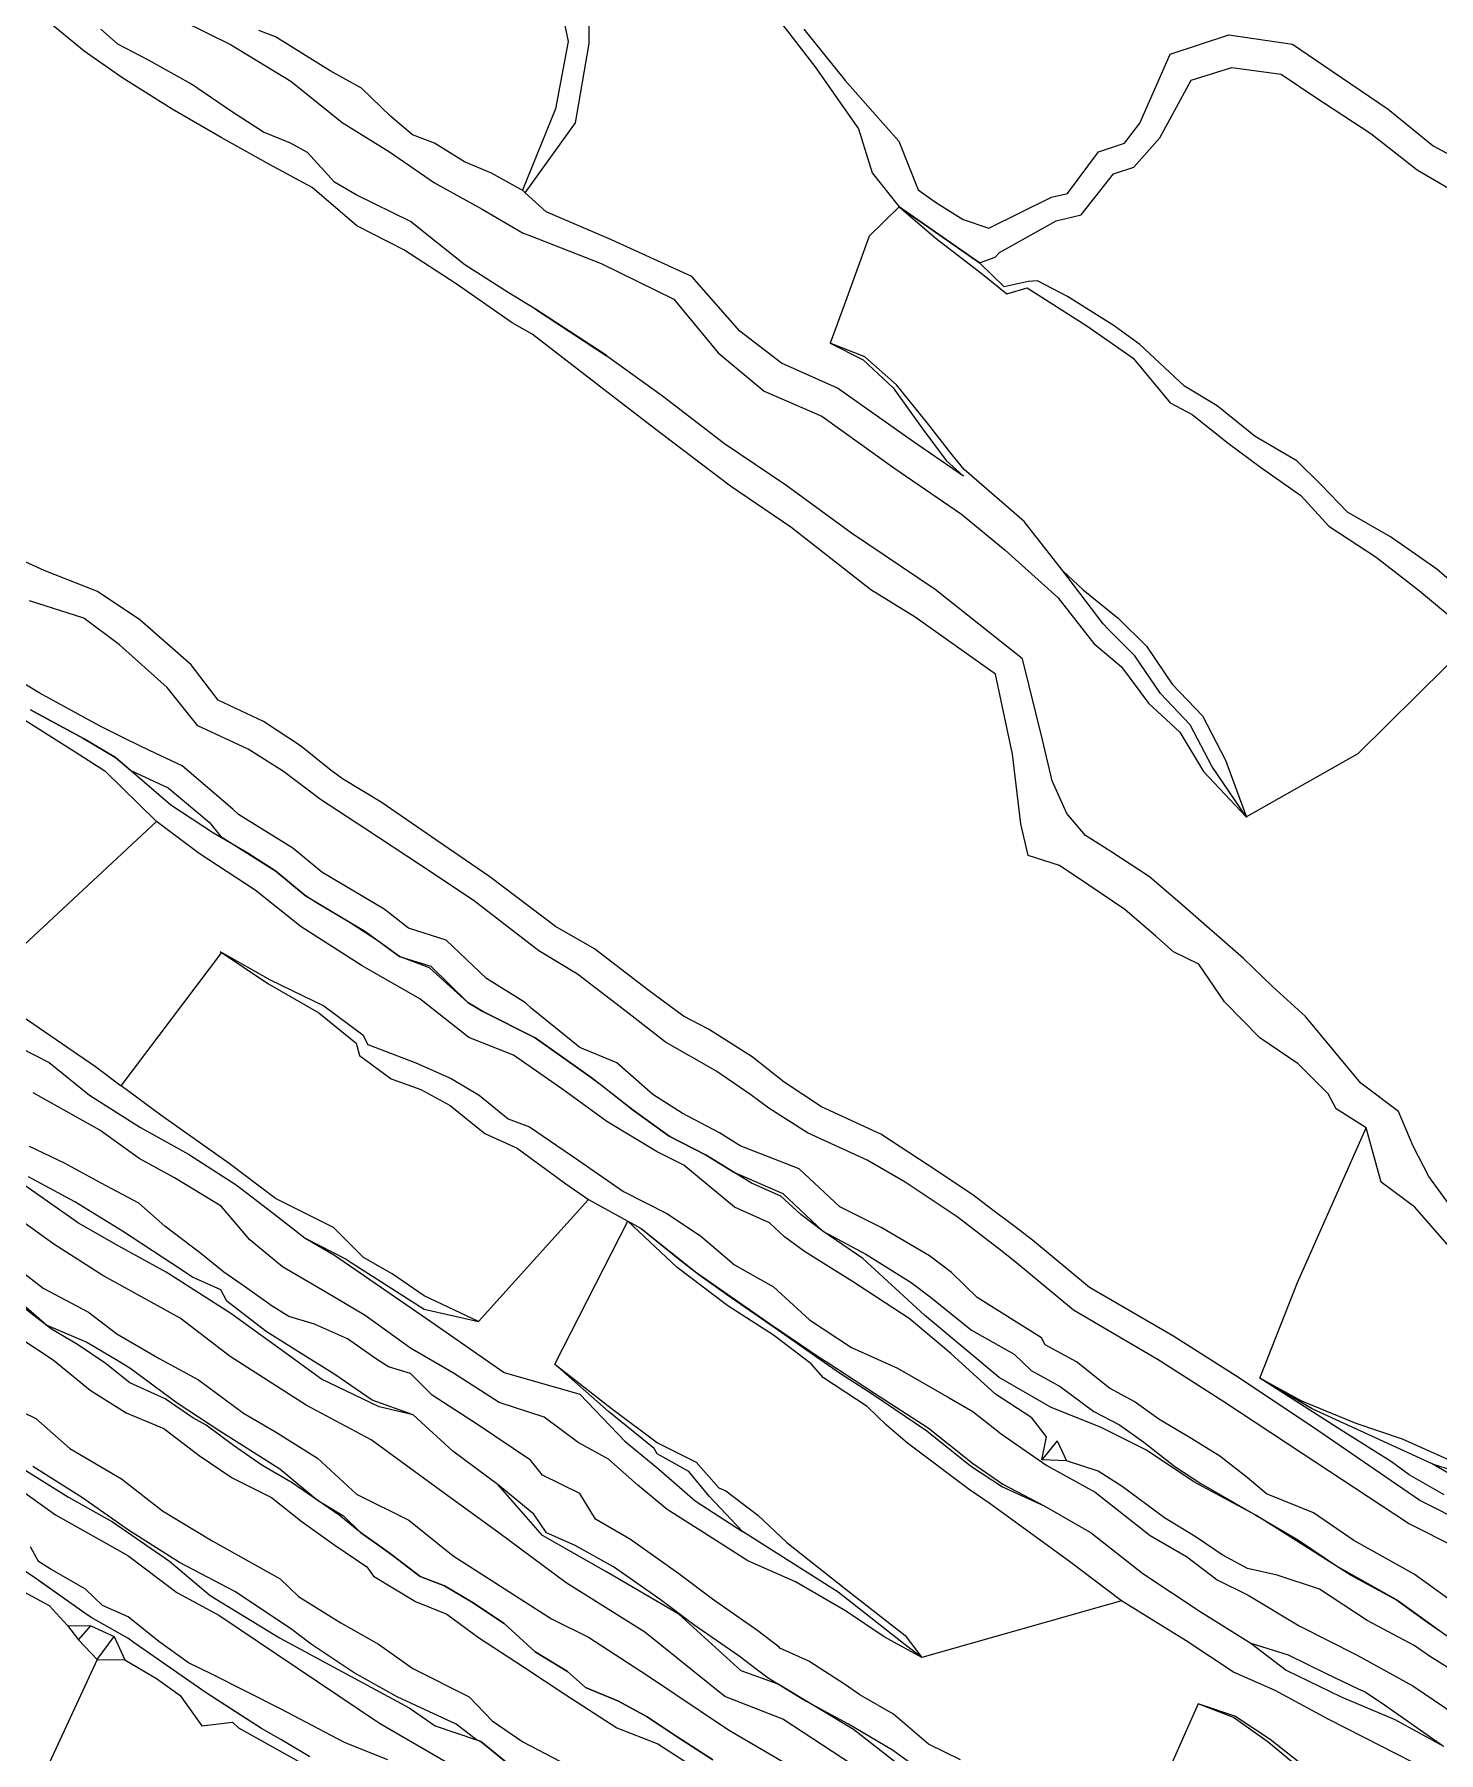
# Model space of a CAD drawing. Extents: x 102606 to 105048, y 81391 to 83586.
# Drawn here: x 104282.7 to 104564.9, y 82025.3 to 82370.6 of the extents above; entities that cross this region are included whole.
import ezdxf

# ---------------------------------------------------------------- set-up
doc = ezdxf.new("R2010")
doc.units = 0

msp = doc.modelspace()

# ---------------------------------------------------------------- linework, layer by layer
at = {"layer": 'BLG$310$FAKT', "color": 3}
for points in [[(104338.101822, 82024.410706, 0), (104332.221, 82027.901, 0), (104328.35858, 82030.15603, 0), (104323.170944, 82033.505394, 0), (104317.245849, 82037.330894, 0), (104311.343492, 82041.409371, 0), (104302.752976, 82047.345343, 0), (104301.504601, 82048.308768, 0), (104294.162021, 82052.443466, 0), (104292.887664, 82053.33705, 0), (104282.736285, 82060.446752, 0), (104281.006349, 82061.649892, 0)], [(104274.602005, 82060.819522, 0), (104285.732885, 82054.869185, 0), (104289.414127, 82050.844318, 0), (104291.62029, 82047.959911, 0), (104295.313215, 82044.017888, 0), (104285.363274, 82022.399836, 0)], [(104289.414127, 82050.844318, 0), (104294.079, 82050.748, 0), (104298.785, 82048.648, 0), (104300.876582, 82043.921742, 0)], [(104291.62029, 82047.959911, 0), (104294.079, 82050.748, 0)], [(104295.313215, 82044.017888, 0), (104298.785, 82048.648, 0)], [(104295.313215, 82044.017888, 0), (104300.876582, 82043.921742, 0), (104307.247965, 82040.206682, 0), (104312.047844, 82036.743133, 0), (104316.351121, 82030.698672, 0), (104322.520891, 82031.415542, 0), (104323.769687, 82030.273458, 0), (104337.040923, 82022.820559, 0), (104342.836148, 82018.958386, 0), (104353.918851, 82014.37102, 0), (104364.277279, 82004.581966, 0), (104372.9622, 81999.615729, 0), (104381.858961, 81994.528357, 0), (104396.947555, 81983.965771, 0), (104407.648, 81975.843, 0)]]:
    msp.add_polyline3d(points, dxfattribs=at)
at = {"layer": 'BLG$320$FAKT', "color": 5}
for points in [[(104353.733885, 82023.829951, 0), (104346.496777, 82026.740427, 0), (104344.922929, 82027.373367, 0), (104332.333899, 82034.010608, 0), (104318.402948, 82041.018816, 0), (104313.667, 82043.327, 0), (104307.707, 82047.61, 0), (104301.56, 82052.588, 0), (104296.43, 82054.861, 0), (104293.009, 82058.106, 0), (104285.921, 82062.223, 0), (104283.554, 82063.676, 0), (104281.937, 82066.611, 0)], [(104338.101822, 82024.410706, 0), (104332.221, 82027.901, 0), (104328.35858, 82030.15603, 0), (104317.245849, 82037.330894, 0), (104302.752976, 82047.345343, 0), (104301.504601, 82048.308768, 0), (104294.162021, 82052.443466, 0), (104292.887664, 82053.33705, 0), (104284.219542, 82059.415173, 0), (104282.736285, 82060.446752, 0), (104281.006349, 82061.649892, 0)]]:
    msp.add_polyline3d(points, dxfattribs=at)
at = {"layer": 'BLG$330$FAKT', "color": 6}
for points in [[(104278.636512, 82079.052223, 0), (104286.971984, 82073.096325, 0), (104301.53987, 82064.904334, 0), (104311.323346, 82057.4428, 0), (104319.803946, 82052.908647, 0), (104331.431765, 82045.054656, 0), (104352.071854, 82031.183506, 0), (104368.368154, 82021.767557, 0)], [(104281.002, 82081.976, 0), (104289.592, 82076.6, 0), (104298.426, 82071.674, 0), (104309.857, 82063.747, 0), (104318.042, 82056.835, 0), (104331.992, 82048.369, 0), (104358.042415, 82034.29968, 0), (104363.237178, 82030.655362, 0), (104371.576129, 82027.824675, 0), (104372.456, 82027.526, 0), (104378.247861, 82022.748616, 0)]]:
    msp.add_polyline3d(points, dxfattribs=at)
at = {"layer": 'BLG$340$FAKT', "color": 32}
for points in [[(104272.394, 82097.571, 0), (104283.042, 82092.45, 0), (104289.821, 82086.389, 0), (104300.207, 82080.292, 0), (104308.451, 82073.899, 0), (104318.465, 82067.831, 0), (104332.124885, 82060.19016, 0), (104335.781966, 82056.680287, 0), (104344.276388, 82051.390796, 0), (104351.879607, 82047.090476, 0), (104358.80307, 82042.218313, 0), (104370.11761, 82036.52452, 0), (104374.718588, 82031.6566, 0), (104380.843916, 82027.47808, 0), (104388.296122, 82023.578377, 0)], [(104378.247861, 82022.748616, 0), (104372.456, 82027.526, 0), (104371.576129, 82027.824675, 0), (104367.45046, 82030.999831, 0), (104355.595344, 82036.499774, 0), (104346.995734, 82041.325447, 0), (104338.319191, 82047.084314, 0), (104334.193587, 82050.258369, 0), (104322.987757, 82057.698022, 0), (104311.922584, 82063.516413, 0), (104301.65952, 82069.988917, 0), (104292.380057, 82076.486841, 0), (104282.392272, 82082.803211, 0)]]:
    msp.add_polyline3d(points, dxfattribs=at)
at = {"layer": 'BLG$350$FAKT', "color": 40}
for points in [[(104419.05, 82023.813, 0), (104411.691, 82028.569, 0), (104405.873, 82032.443, 0), (104400.092, 82035.607, 0), (104393.468, 82038.353, 0), (104389.851, 82041.576, 0), (104383.359, 82045.528, 0), (104377.131, 82051.261, 0), (104370.559, 82055.573, 0), (104365.114, 82058.801, 0), (104360.221, 82060.674, 0), (104354.53, 82065.044, 0), (104352.142, 82066.807, 0), (104348.248, 82069.507, 0), (104343.973, 82073.014, 0), (104339.654, 82075.946, 0), (104334.511, 82079.482, 0), (104328.406, 82083.067, 0), (104322.721, 82086.987, 0), (104317.272, 82091.117, 0), (104314.571, 82092.583, 0), (104309.013, 82096.411, 0), (104301.924, 82099.604, 0), (104296.98, 82103.534, 0), (104291.419, 82107.293, 0), (104286.153, 82110.421, 0), (104280.544, 82114.723, 0)], [(104280.033884, 82108.492988, 0), (104286.523247, 82104.196266, 0), (104293.948555, 82098.14321, 0), (104301.170715, 82093.586903, 0), (104308.747171, 82090.439291, 0), (104315.808909, 82084.997075, 0), (104322.458199, 82080.522371, 0), (104330.353254, 82076.545963, 0), (104336.544402, 82071.646182, 0), (104343.077281, 82067.000119, 0), (104349.548666, 82062.643687, 0), (104350.895746, 82060.741713, 0), (104359.31665, 82055.661244, 0), (104365.581469, 82053.122226, 0), (104371.980241, 82048.398112, 0), (104381.033863, 82042.520555, 0), (104389.505821, 82036.921261, 0), (104399.735422, 82030.257495, 0), (104407.973649, 82027.020907, 0), (104416.534526, 82021.562552, 0)]]:
    msp.add_polyline3d(points, dxfattribs=at)
at = {"layer": 'BLG$360$FAKT', "color": 3}
for points in [[(104275.688, 82125.474, 0), (104284.512653, 82118.607444, 0), (104293.634, 82113.79, 0), (104299.306, 82109.465, 0), (104307.792, 82104.468, 0), (104315.702, 82100.211, 0), (104324.723, 82093.536, 0), (104331.156, 82089.775, 0), (104339.601, 82084.451, 0), (104347.451, 82077.201, 0), (104357.973, 82072.03, 0), (104366.897, 82064.83, 0), (104386.65, 82052.186, 0), (104394.095, 82048.477, 0), (104405.956, 82040.751, 0), (104422.223, 82029.874, 0), (104439.471, 82019.725, 0)], [(104280.520544, 82115.298557, 0), (104285.217305, 82111.226099, 0), (104293.277579, 82107.790298, 0), (104299.503685, 82104.089229, 0), (104301.89458, 82102.587719, 0), (104311.401329, 82095.56602, 0), (104320.006804, 82089.93376, 0), (104332.081519, 82082.328841, 0), (104339.628848, 82076.019466, 0), (104344.869235, 82072.903291, 0), (104348.248, 82069.507, 0), (104352.142, 82066.807, 0), (104354.53, 82065.044, 0), (104360.221, 82060.674, 0), (104365.114, 82058.801, 0), (104370.559, 82055.573, 0), (104377.131, 82051.261, 0), (104383.359, 82045.528, 0), (104389.851, 82041.576, 0), (104393.468, 82038.353, 0), (104400.092, 82035.607, 0), (104405.873, 82032.443, 0), (104411.691, 82028.569, 0), (104419.05, 82023.813, 0)]]:
    msp.add_polyline3d(points, dxfattribs=at)
at = {"layer": 'BLG$370$FAKT', "color": 5}
for points in [[(104460.437, 82019.692, 0), (104447.288, 82029.914, 0), (104432.205894, 82039.01694, 0), (104424.719094, 82041.741451, 0), (104412.191624, 82053.116572, 0), (104397.535545, 82061.685669, 0), (104384.825222, 82068.901232, 0), (104375.910992, 82079.086081, 0), (104366.8167, 82085.866905, 0), (104358.836351, 82093.182931, 0), (104352.038058, 82094.781491, 0), (104340.437205, 82100.363987, 0), (104331.881661, 82106.585562, 0), (104322.215763, 82113.514913, 0), (104309.218673, 82121.860363, 0), (104299.721681, 82127.078819, 0), (104291.594195, 82131.676014, 0), (104277.195034, 82141.80895, 0)], [(104447.127896, 82022.857053, 0), (104433.100716, 82031.980775, 0), (104421.45885, 82036.572472, 0), (104405.399456, 82049.468059, 0), (104389.597285, 82059.426407, 0), (104376.063736, 82069.489561, 0), (104364.331086, 82077.968703, 0), (104350.372588, 82088.124016, 0), (104337.371219, 82095.147975, 0), (104322.072887, 82104.899429, 0), (104312.056171, 82112.588316, 0), (104296.503767, 82121.150196, 0), (104286.667378, 82127.446675, 0), (104273.668044, 82136.777688, 0)]]:
    msp.add_polyline3d(points, dxfattribs=at)
at = {"layer": 'BLG$380$FAKT', "color": 6}
for points in [[(104468.844, 82023.82, 0), (104462.356, 82027.016, 0), (104455.326, 82033.005, 0), (104448.571148, 82036.88407, 0), (104445.691733, 82038.888341, 0), (104438.339554, 82043.692132, 0), (104432.547546, 82046.305441, 0), (104432.406053, 82046.484873, 0), (104428.113602, 82049.774175, 0), (104418.998107, 82056.142336, 0), (104412.195118, 82061.207298, 0), (104402.536929, 82068.116481, 0), (104395.494893, 82072.204186, 0), (104392.332, 82077.331, 0), (104384.818, 82081.07, 0), (104382.435, 82084.055, 0), (104371.75, 82091.26, 0), (104362.68326, 82097.148956, 0), (104362.58498, 82097.191303, 0), (104358.3, 82101.47, 0), (104353.860624, 82102.813843, 0), (104351.473, 82104.341, 0), (104345.632, 82108.444, 0), (104339.045, 82111.373, 0), (104333.876, 82112.918, 0), (104330.535, 82115.045, 0), (104325.133, 82118.839, 0), (104320.821, 82121.876, 0), (104316.151, 82125.61, 0), (104308.952, 82131.074, 0), (104303.692, 82135.734, 0), (104296.139, 82139.752, 0), (104288.784, 82143.772, 0), (104281.751, 82147.125, 0)], [(104462.838657, 82020.209121, 0), (104455.176264, 82025.74567, 0), (104446.320181, 82030.990435, 0), (104437.14415, 82035.977946, 0), (104430.148, 82040.259, 0), (104428.013366, 82041.827158, 0), (104424.354538, 82044.65226, 0), (104415.265028, 82050.988071, 0), (104408.493667, 82056.081599, 0), (104399.087919, 82062.598752, 0), (104391.364241, 82066.932984, 0), (104385.631626, 82069.449742, 0), (104383.118996, 82073.187126, 0), (104375.910992, 82079.086081, 0), (104366.8167, 82085.866905, 0), (104358.836351, 82093.182931, 0), (104350.595598, 82096.110222, 0), (104343.07379, 82101.30864, 0), (104335.826159, 82105.845643, 0), (104329.314584, 82109.910534, 0), (104321.399932, 82116.002545, 0), (104320.18791, 82118.298822, 0), (104314.498966, 82120.843595, 0), (104310.329057, 82123.607821, 0), (104300.46221, 82130.108687, 0), (104290.842752, 82135.979883, 0), (104281.539559, 82141.036699, 0)], [(104537.045832, 82023.186096, 0), (104531.050008, 82027.942221, 0), (104523.910193, 82032.589794, 0), (104516.56, 82035.11, 0), (104510.772608, 82021.960449, 0)], [(104631.538438, 81938.33726, 0), (104631.408139, 81938.498428, 0), (104624.183218, 81946.319175, 0), (104620.235423, 81951.028808, 0), (104613.219771, 81958.838816, 0), (104610.247593, 81962.49325, 0), (104605.422072, 81968.43948, 0), (104601.039649, 81972.10254, 0), (104592.123994, 81980.302015, 0), (104578.145532, 81992.6481, 0), (104576.038259, 81994.367446, 0), (104563.753473, 82005.00014, 0), (104557.433586, 82009.91208, 0), (104548.822197, 82013.749435, 0), (104536.501497, 82022.47903, 0), (104530.622799, 82027.387944, 0), (104523.682111, 82032.317409, 0), (104516.56, 82035.11, 0)]]:
    msp.add_polyline3d(points, dxfattribs=at)
at = {"layer": 'BLG$390$FAKT', "color": 32}
for points in [[(104273.838978, 82170.005309, 0), (104285.681349, 82163.958937, 0), (104293.813433, 82157.405597, 0), (104304.030756, 82150.941401, 0), (104313.680148, 82145.555087, 0), (104323.275475, 82139.407014, 0), (104330.430094, 82133.887375, 0), (104337.111794, 82128.654398, 0), (104343.057131, 82125.24964, 0), (104362.418, 82111.935, 0), (104377.092935, 82101.693737, 0), (104392.3, 82097.3, 0), (104401.34, 82087.91, 0), (104408.22, 82082.25, 0), (104415.47, 82075.87, 0), (104424.98, 82069.75, 0), (104418.337224, 82076.83251, 0), (104414.247829, 82081.785392, 0), (104407.853382, 82085.320369, 0), (104407.235926, 82086.374671, 0), (104398.07799, 82093.838624, 0), (104387.289, 82103.333, 0), (104401.986712, 82132.097267, 0), (104404.67309, 82130.632869, 0), (104412.425326, 82124.33193, 0), (104416.263594, 82121.387354, 0), (104422.726681, 82116.74471, 0), (104432.015263, 82110.299593, 0), (104439.872256, 82104.805758, 0), (104444.68, 82101.47, 0), (104451.3, 82097.28, 0), (104462.06, 82089.94, 0), (104470.81, 82082.93, 0), (104477.228099, 82078.714277, 0), (104485.65, 82074.9, 0), (104495.08, 82069.49, 0), (104505.48, 82061.27, 0), (104516.98, 82053.67, 0), (104527.13, 82047.28, 0), (104534.239767, 82041.867848, 0), (104545.318375, 82036.491408, 0), (104556.104357, 82031.963837, 0), (104565.839006, 82026.592801, 0)], [(104562.797179, 82021.787589, 0), (104553.367253, 82026.595873, 0), (104542.682508, 82032.026741, 0), (104532.03089, 82037.774179, 0), (104523.676701, 82041.436704, 0), (104514.138867, 82047.772053, 0), (104501.163973, 82055.785141, 0), (104461.055626, 82044.431447, 0), (104453.466885, 82048.583197, 0), (104445.740012, 82053.777318, 0), (104435.687474, 82059.595605, 0), (104426.078131, 82063.837657, 0), (104417.38273, 82069.397982, 0), (104409.88718, 82074.132013, 0), (104403.982881, 82079.027784, 0), (104398.102396, 82084.252605, 0), (104392.005637, 82087.625064, 0), (104385.181136, 82092.699955, 0), (104376.136915, 82095.65091, 0), (104366.973548, 82101.566874, 0), (104358.316412, 82106.572091, 0), (104349.175762, 82113.135377, 0), (104341.297758, 82117.81168, 0), (104332.58127, 82122.943081, 0), (104326.043524, 82128.342121, 0), (104320.245965, 82135.10433, 0), (104310.856465, 82140.83888, 0), (104303.765576, 82144.703429, 0), (104295.854986, 82150.405428, 0), (104282.476018, 82157.878365, 0)], [(104501.163973, 82055.785141, 0), (104490.73737, 82063.682002, 0), (104484.33186, 82068.346013, 0), (104474.794807, 82075.281142, 0), (104470.587805, 82078.186797, 0), (104458.182155, 82087.506611, 0), (104453.930906, 82091.12216, 0), (104450.085551, 82094.815724, 0), (104441.26761, 82100.586733, 0), (104438.806931, 82103.399545, 0), (104431.210631, 82109.154378, 0), (104422.050811, 82115.111261, 0), (104411.911379, 82122.806446, 0), (104401.986712, 82132.097267, 0)], [(104387.289, 82103.333, 0), (104398.596906, 82094.519679, 0), (104407.957388, 82087.548439, 0), (104415.711927, 82083.686006, 0), (104420.251347, 82078.511804, 0), (104421.670293, 82077.931028, 0), (104428.070418, 82073.019261, 0), (104433.909518, 82067.485779, 0), (104445.743338, 82058.122757, 0), (104455.557304, 82050.512132, 0), (104457.725021, 82048.840072, 0), (104461.055626, 82044.431447, 0)], [(104461.055626, 82044.431447, 0), (104457.71, 82046.93, 0), (104444.21, 82057.56, 0), (104424.98, 82069.75, 0)]]:
    msp.add_polyline3d(points, dxfattribs=at)
at = {"layer": 'BLG$400$FAKT', "color": 40}
for points in [[(104276.886, 82175.636, 0), (104295.009, 82163.182, 0), (104300.196775, 82159.315296, 0), (104320.399698, 82186.114807, 0), (104330.131637, 82180.628965, 0), (104340.868175, 82175.382637, 0), (104348.756613, 82169.567537, 0), (104349.708353, 82167.602942, 0), (104359.36, 82163.95, 0), (104366.46, 82160.76, 0), (104372.07, 82157.43, 0), (104377.93655, 82152.67578, 0), (104382.247138, 82151.062824, 0), (104391.96, 82144.41, 0), (104401.12, 82138.05, 0), (104409.84, 82133.62, 0), (104416.59, 82129.15, 0), (104423.39, 82123.29, 0), (104431.24, 82118.9, 0), (104438.5, 82112.25, 0), (104446.91, 82106.69, 0), (104456.17, 82102.52, 0), (104466.52, 82096.56, 0), (104471.272801, 82093.87551, 0), (104477.01, 82089.35, 0), (104486.13, 82083, 0), (104495.87, 82077.65, 0), (104506.91, 82068.9, 0), (104514.22, 82064.67, 0), (104520.382347, 82060.037262, 0), (104526.59, 82056.9, 0), (104536.84, 82050.74, 0), (104548.36, 82044.94, 0), (104559.68, 82038.69, 0), (104570.68, 82031.26, 0)], [(104320.08, 82186.33, 0), (104329.663135, 82179.879466, 0), (104339.887843, 82173.95887, 0), (104347.388394, 82167.879476, 0), (104348.045554, 82165.414372, 0), (104354.404125, 82160.710416, 0), (104360.351269, 82158.540239, 0), (104366.298412, 82155.346394, 0), (104373.22026, 82149.690929, 0), (104379.758428, 82146.773946, 0), (104389.531056, 82139.619683, 0), (104394.04816, 82136.424728, 0)], [(104273.838978, 82170.005309, 0), (104285.681349, 82163.958937, 0), (104293.813433, 82157.405597, 0), (104304.030756, 82150.941401, 0), (104313.680148, 82145.555087, 0), (104323.275475, 82139.407014, 0), (104330.430094, 82133.887375, 0), (104337.111794, 82128.654398, 0), (104345.350879, 82124.447045, 0), (104346.573208, 82123.667303, 0), (104361.038139, 82114.383769, 0), (104371.975, 82111.941, 0), (104394.04816, 82136.424728, 0), (104401.986712, 82132.097267, 0), (104404.67309, 82130.632869, 0), (104415.545143, 82121.923154, 0), (104430.644912, 82111.3895, 0), (104440.6373, 82104.642113, 0), (104441.993472, 82103.726354, 0), (104451.559772, 82097.497672, 0), (104462.336978, 82090.557457, 0), (104471.248947, 82083.432497, 0), (104477.352127, 82079.223228, 0), (104485.65, 82074.9, 0), (104495.08, 82069.49, 0), (104505.48, 82061.27, 0), (104516.98, 82053.67, 0), (104527.13, 82047.28, 0), (104534.678841, 82044.945467, 0), (104542.260636, 82041.172927, 0), (104548.748018, 82038.11056, 0), (104550.151563, 82037.478258, 0), (104553.991062, 82034.885866, 0), (104565.839006, 82026.592801, 0)], [(104371.975, 82111.941, 0), (104361.033, 82117.085, 0), (104354.589, 82121.529, 0), (104348.863, 82124.824, 0), (104342.819, 82130.799, 0), (104331.146, 82136.629, 0), (104321.844, 82143.699, 0), (104308.125, 82153.406, 0), (104300.196775, 82159.315296, 0)]]:
    msp.add_polyline3d(points, dxfattribs=at)
at = {"layer": 'BLG$410$FAKT', "color": 3}
for points in [[(104237.233888, 82264.021881, 0), (104246.761377, 82256.726195, 0), (104258.424263, 82249.13005, 0), (104269.607885, 82242.153019, 0), (104280.521788, 82232.979738, 0), (104290.909468, 82226.450339, 0), (104296.889889, 82222.612537, 0), (104307.300594, 82212.409059, 0)], [(104449.17, 82124.6, 0), (104441.124995, 82130.119198, 0), (104436.739169, 82133.439382, 0), (104432.691675, 82137.100489, 0), (104426.82093, 82139.73874, 0), (104417.72178, 82145.374827, 0), (104410.311169, 82149.209484, 0), (104403.072135, 82154.409319, 0), (104394.61527, 82160.939668, 0), (104383.327054, 82168.970854, 0), (104372.830475, 82174.21941, 0), (104369.807938, 82176.043682, 0), (104362.144035, 82182.993506, 0), (104356.071123, 82185.303385, 0), (104351.911912, 82188.293571, 0), (104346.191394, 82192.058534, 0), (104339.439604, 82196.08564, 0), (104337.13604, 82197.53136, 0), (104331.272831, 82202.458845, 0), (104325.588126, 82206.054954, 0), (104318.688068, 82210.096969, 0), (104310.125298, 82215.692588, 0), (104299.044641, 82225.315933, 0), (104292.578732, 82229.105986, 0), (104281.918968, 82234.895757, 0)], [(104532.42172, 82060.927359, 0), (104526.467768, 82062.292218, 0), (104521.36064, 82065.047509, 0), (104516.141942, 82068.619772, 0), (104509.828759, 82072.485598, 0), (104501.273779, 82078.751921, 0), (104496.445774, 82081.875925, 0), (104490.102415, 82083.906203, 0), (104485.187273, 82084.155432, 0), (104486.120201, 82088.767253, 0), (104483.156675, 82092.58926, 0), (104475.87193, 82097.311861, 0), (104466.89126, 82105.501493, 0), (104458.477743, 82112.559901, 0), (104447.144789, 82119.99861, 0), (104437.452877, 82126.018431, 0), (104433.448897, 82128.958554, 0), (104430.448698, 82131.761587, 0), (104423.402261, 82134.881296, 0), (104413.209151, 82143.360431, 0), (104407.853428, 82146.022694, 0), (104397.736815, 82152.110479, 0), (104388.885207, 82158.553329, 0), (104378.990052, 82165.47793, 0), (104370.018399, 82169.007433, 0), (104360.156619, 82176.773026, 0), (104348.604015, 82183.405152, 0), (104336.350466, 82191.268849, 0), (104331.403622, 82195.198746, 0), (104327.123915, 82198.598653, 0), (104315.838466, 82205.978944, 0), (104307.300594, 82212.409059, 0), (104280.603769, 82187.56288, 0)], [(104577.361203, 82041.256623, 0), (104562.538148, 82051.474545, 0), (104556.2231, 82056.034841, 0), (104547.294065, 82060.896175, 0), (104542.134291, 82064.137207, 0), (104528.16, 82073.03, 0), (104515.67, 82079.7, 0), (104506.22, 82086.07, 0), (104496.93, 82090.7, 0), (104487.03, 82094.66, 0), (104476.56, 82100.69, 0), (104461.56, 82113.19, 0), (104449.17, 82124.6, 0)], [(104488.24, 82087.97, 0), (104485.187273, 82084.155432, 0)], [(104488.24, 82087.97, 0), (104490.102415, 82083.906203, 0)], [(104574.396107, 82037.64577, 0), (104563.239104, 82044.533448, 0), (104559.940702, 82046.806663, 0), (104550.521989, 82051.827373, 0), (104540.946426, 82058.144824, 0), (104532.42172, 82060.927359, 0)]]:
    msp.add_polyline3d(points, dxfattribs=at)
at = {"layer": 'BLG$420$FAKT', "color": 5}
for points in [[(104296.728125, 82231.197045, 0), (104295.074203, 82232.023201, 0), (104283.686452, 82238.310522, 0), (104279.633479, 82240.75551, 0)], [(104281.918968, 82234.895757, 0), (104292.578732, 82229.105986, 0), (104299.044641, 82225.315933, 0), (104302.11086, 82222.652979, 0), (104309.606669, 82219.187279, 0), (104317.84306, 82212.29973, 0), (104320.22545, 82209.417903, 0), (104331.272831, 82202.458845, 0), (104337.13604, 82197.53136, 0), (104349.243992, 82190.291029, 0), (104356.071123, 82185.303385, 0), (104362.369909, 82183.352253, 0), (104369.807938, 82176.043682, 0), (104372.830475, 82174.21941, 0), (104383.327054, 82168.970854, 0), (104394.61527, 82160.939668, 0), (104396.92633, 82159.233495, 0), (104403.072135, 82154.409319, 0), (104410.311169, 82149.209484, 0), (104417.72178, 82145.374827, 0), (104423.270874, 82141.918909, 0), (104433.128556, 82137.66228, 0), (104441.124995, 82130.119198, 0), (104449.813716, 82125.498157, 0), (104458.911074, 82119.788005, 0), (104462.749315, 82116.85854, 0), (104471.055857, 82110.22062, 0), (104479.611328, 82105.34941, 0), (104483.029987, 82102.067458, 0), (104488.839617, 82098.861138, 0), (104495.640031, 82093.863046, 0), (104500.781893, 82091.163498, 0), (104505.659385, 82087.662598, 0), (104511.871448, 82082.778974, 0), (104517.081515, 82079.369638, 0), (104528.16, 82073.03, 0), (104536.74125, 82067.969278, 0), (104544.576056, 82062.658582, 0), (104556.637806, 82055.895537, 0), (104566.258147, 82048.984524, 0)], [(104569.835272, 82054.043129, 0), (104559.993652, 82061.166006, 0), (104547.825583, 82067.91897, 0), (104539.731631, 82073.507128, 0), (104530.296926, 82077.273062, 0), (104526.449, 82080.55, 0), (104520.946, 82084.843, 0), (104515.323, 82088.342, 0), (104508.695, 82092.309, 0), (104503.698, 82095.862, 0), (104498.73, 82098.53, 0), (104492.132, 82103.831, 0), (104485.807, 82107.232, 0), (104485.103043, 82108.63455, 0), (104472.169576, 82116.763665, 0), (104466.987271, 82121.786973, 0), (104462.597567, 82125.1053, 0), (104452.905737, 82130.840624, 0), (104444.589901, 82134.94691, 0), (104436.378143, 82142.604413, 0), (104424.557583, 82147.260083, 0), (104420.361249, 82149.874929, 0), (104412.91871, 82153.772148, 0), (104407.025945, 82157.531748, 0), (104399.737856, 82163.921934, 0), (104392.309382, 82167.009246, 0), (104382.553154, 82174.922172, 0), (104381.419, 82175.989, 0), (104373.553, 82180.895, 0), (104365.452, 82188.551, 0), (104357.913, 82190.992, 0), (104353.046546, 82194.784854, 0), (104340.482771, 82202.230014, 0), (104334.656949, 82207.095214, 0), (104323.741655, 82213.815193, 0), (104322.634372, 82214.876697, 0), (104312.404427, 82223.602901, 0), (104305.892679, 82226.711337, 0), (104301.173162, 82228.97669, 0), (104296.728125, 82231.197045, 0)]]:
    msp.add_polyline3d(points, dxfattribs=at)
at = {"layer": 'BLG$430$FAKT', "color": 6}
for points in [[(104570.952, 82071.029, 0), (104561.121, 82075.924, 0), (104540.637, 82090.001, 0), (104524.846, 82100.568, 0), (104511.481, 82109.073, 0), (104494.728, 82118.776, 0), (104483.305, 82128.28, 0), (104479.517738, 82131.137583, 0), (104475.074033, 82134.485497, 0), (104471.261778, 82137.357674, 0), (104462.124382, 82143.467493, 0), (104460.565129, 82144.510105, 0), (104452.811959, 82149.594001, 0), (104440.916456, 82155.077599, 0), (104433.36252, 82160.047299, 0), (104426.961462, 82165.104424, 0), (104418.190887, 82170.673566, 0), (104413.181688, 82173.310266, 0), (104405.989482, 82178.578082, 0), (104395.289517, 82186.805446, 0), (104387.422108, 82191.333007, 0), (104374.275088, 82201.316789, 0), (104363.587499, 82208.59164, 0), (104352.424214, 82216.287815, 0), (104344.612304, 82220.983567, 0), (104342.365089, 82222.696326, 0), (104336.199815, 82227.615085, 0), (104328.75966, 82232.494007, 0), (104319.662649, 82236.801108, 0), (104314.207899, 82243.914899, 0), (104303.896175, 82252.938559, 0), (104295.428704, 82258.63469, 0), (104284.674584, 82262.850016, 0), (104279.261758, 82265.341398, 0)], [(104568.546527, 82066.422905, 0), (104558.83071, 82071.324236, 0), (104537.43509, 82085.388508, 0), (104521.747142, 82095.819869, 0), (104508.551696, 82104.250378, 0), (104491.539236, 82114.208345, 0), (104479.742731, 82123.998456, 0), (104476.485899, 82126.533884, 0), (104468.139571, 82133.000311, 0), (104457.694396, 82139.908243, 0), (104450.094139, 82144.373483, 0), (104438.081344, 82149.865394, 0), (104430.283848, 82154.836445, 0), (104426.6749, 82157.492917, 0), (104419.667938, 82162.315459, 0), (104409.530987, 82168.0562, 0), (104402.268014, 82173.785572, 0), (104391.846488, 82181.751096, 0), (104384.076214, 82186.444638, 0), (104370.902621, 82196.606753, 0), (104360.312557, 82203.632128, 0), (104349.1246, 82210.985825, 0), (104340.243201, 82216.817787, 0), (104332.819369, 82222.493196, 0), (104325.704908, 82226.929617, 0), (104315.597264, 82231.63236, 0), (104309.419468, 82239.377085, 0), (104299.808831, 82247.926974, 0), (104292.66041, 82253.263544, 0), (104281.772514, 82256.757277, 0)]]:
    msp.add_polyline3d(points, dxfattribs=at)
at = {"layer": 'BLG$440$FAKT', "color": 32}
for points in [[(104565.992144, 82077.083178, 0), (104558.977239, 82081.092113, 0), (104555.401384, 82083.737699, 0), (104545.282387, 82090.092953, 0), (104528.975, 82100.514, 0), (104536.54, 82119.747, 0), (104550.296812, 82150.865679, 0), (104544.268854, 82154.645843, 0), (104542.678781, 82157.719642, 0), (104536.66266, 82163.721496, 0), (104528.930062, 82168.938139, 0), (104521.872204, 82176.179711, 0), (104516.706347, 82183.751704, 0), (104511.614291, 82186.244876, 0), (104508.039866, 82189.345264, 0), (104501.83856, 82194.711159, 0), (104494.62041, 82199.605098, 0), (104488.68064, 82203.582818, 0), (104482.386983, 82205.598699, 0), (104480.915048, 82211.934889, 0), (104479.232914, 82225.943571, 0), (104475.875446, 82242.046117, 0), (104459.738059, 82253.460949, 0), (104450.80283, 82259.008389, 0), (104434.713155, 82271.609937, 0), (104434.713155, 82271.609937, 0), (104422.620583, 82279.841768, 0), (104407.360386, 82291.413869, 0), (104397.137304, 82299.229522, 0), (104382.756526, 82310.343713, 0), (104378.751088, 82312.62029, 0), (104367.489382, 82320.498277, 0), (104356.936733, 82327.29178, 0), (104347.49716, 82332.139158, 0), (104338.519766, 82339.859533, 0), (104329.954103, 82344.505416, 0), (104320.246256, 82349.897333, 0), (104310.436186, 82355.615726, 0), (104300.287708, 82361.947802, 0), (104292.720603, 82367.230556, 0), (104284.855484, 82373.733045, 0)], [(104568.335, 82133.672, 0), (104562.891, 82141.046, 0), (104559.788846, 82147.144536, 0), (104556.8, 82154.151, 0), (104549.272, 82159.84, 0), (104538.146, 82173.237, 0), (104531.519, 82179.278, 0), (104525.65527, 82184.883705, 0), (104513.45449, 82195.590486, 0), (104506.783357, 82201.30475, 0), (104499.017252, 82206.377682, 0), (104493.961885, 82209.639526, 0), (104490.161629, 82214.064535, 0), (104487.228874, 82220.604639, 0), (104485.318178, 82228.867389, 0), (104481.246465, 82245.090479, 0), (104463.713277, 82259.08657, 0), (104446.898367, 82270.3838, 0), (104446.898367, 82270.3838, 0), (104433.741, 82280.03, 0), (104421.425, 82288.328, 0), (104408.931, 82297.904, 0), (104397.501, 82306.142, 0), (104383.403, 82315.384, 0), (104397.668544, 82306.021245, 0), (104397.614, 82306.184, 0), (104383.403, 82315.384, 0), (104377.924, 82318.714, 0), (104369.255, 82324.33, 0), (104358.297, 82333.011, 0), (104347.367, 82338.365, 0), (104343.055, 82340.949, 0), (104337.598, 82346.917, 0), (104334.218, 82348.728, 0), (104328.78, 82350.94, 0), (104322.36, 82355.099, 0), (104314.296, 82360.598, 0), (104305.648, 82365.446, 0), (104299.499963, 82368.662566, 0), (104296.073075, 82371.639125, 0)], [(104620.13908, 82096.5891, 0), (104615.540234, 82099.00624, 0), (104605.462153, 82105.063027, 0), (104597.49894, 82110.668506, 0), (104587.639779, 82116.889277, 0), (104579.023716, 82120.349786, 0), (104567.033224, 82127.028085, 0), (104560.097809, 82134.924376, 0), (104553.362201, 82139.944656, 0), (104550.296812, 82150.865679, 0)], [(104605.130546, 82069.089997, 0), (104597.587283, 82073.161373, 0), (104588.750316, 82076.991868, 0), (104581.004732, 82078.742452, 0), (104577.03892, 82079.173635, 0), (104566.573276, 82084.235153, 0), (104557.62611, 82088.280874, 0), (104548.311503, 82091.463682, 0), (104537.425501, 82095.926936, 0), (104528.975, 82100.514, 0)], [(104563.603271, 82083.300524, 0), (104539.475433, 82094.382155, 0), (104528.975, 82100.514, 0)], [(104568.546, 82080.425, 0), (104563.603271, 82083.300524, 0), (104569.969828, 82081.347794, 0)]]:
    msp.add_polyline3d(points, dxfattribs=at)
at = {"layer": 'BLG$450$FAKT', "color": 40}
for points in [[(104312.482306, 82373.367861, 0), (104322.150785, 82368.568689, 0), (104334.28732, 82361.240591, 0), (104344.590379, 82352.944031, 0), (104354.114086, 82346.988317, 0), (104363.112745, 82340.816096, 0), (104372.727916, 82335.514272, 0), (104380.927413, 82330.670942, 0), (104382.064105, 82330.291266, 0), (104396.593226, 82324.58241, 0), (104411.229631, 82317.389127, 0), (104420.143022, 82306.637607, 0), (104429.383675, 82298.937062, 0), (104440.920321, 82293.882346, 0), (104455.600758, 82283.387612, 0), (104469.017671, 82274.188018, 0), (104477.770692, 82266.951509, 0), (104488.345557, 82257.424059, 0), (104495.578291, 82248.186085, 0), (104501.160688, 82243.488418, 0), (104506.59378, 82236.214445, 0), (104512.915983, 82230.396536, 0), (104517.620673, 82222.493299, 0), (104526.206825, 82213.356651, 0), (104548.724419, 82226.090413, 0), (104572.323625, 82249.416859, 0)], [(104572.498635, 82256.257974, 0), (104564.51785, 82263.149019, 0), (104555.222592, 82269.607662, 0), (104546.609, 82274.571, 0), (104541.287, 82280.121, 0), (104536.426, 82284.917, 0), (104528.031, 82289.799, 0), (104520.402, 82295.938, 0), (104514.497, 82299.507, 0), (104513.806, 82299.887, 0), (104504.817, 82308.276, 0), (104499.687, 82312.028, 0), (104490.346, 82317.909, 0), (104484.284, 82321.076, 0), (104482.39049, 82320.947512, 0), (104477.592432, 82319.895961, 0), (104472.656872, 82324.720033, 0), (104456.479, 82335.954, 0), (104450.464, 82330.07, 0), (104445.447, 82316.216, 0), (104442.649, 82308.578, 0), (104449.226152, 82305.236429, 0), (104455.302363, 82299.604445, 0), (104461.035992, 82291.574072, 0), (104465.961949, 82284.996496, 0), (104469.445111, 82281.804869, 0), (104459.353189, 82288.746888, 0), (104444.123459, 82299.518536, 0), (104432.846049, 82304.535916, 0), (104424.493297, 82310.976838, 0), (104414.817229, 82321.938946, 0), (104398.692072, 82329.338477, 0), (104385.546074, 82334.930538, 0), (104381.359879, 82338.790929, 0), (104380.78486, 82339.287564, 0), (104380.626239, 82339.403099, 0), (104374.600801, 82342.740418, 0), (104369.137713, 82345.021355, 0), (104363.11215, 82348.74408, 0), (104358.734638, 82350.435554, 0), (104354.345969, 82354.114351, 0), (104348.480104, 82359.838921, 0), (104342.183917, 82363.30724, 0), (104331.196178, 82370.125415, 0), (104327.801785, 82371.402318, 0)], [(104456.479, 82335.954, 0), (104463.935, 82329.616, 0), (104473.22966, 82322.46306, 0), (104478.113602, 82318.451052, 0), (104482.181862, 82319.70161, 0), (104494.221175, 82312.068562, 0), (104503.476755, 82305.523078, 0), (104510.921384, 82296.583057, 0), (104515.387502, 82294.192652, 0), (104522.577639, 82288.478564, 0), (104529.073956, 82283.614716, 0), (104537.172549, 82277.974317, 0), (104542.802786, 82271.782813, 0), (104552.331568, 82265.551359, 0), (104561.032598, 82258.808564, 0), (104572.323625, 82249.416859, 0)], [(104469.584505, 82283.170105, 0), (104467.168016, 82286.152881, 0), (104462.156192, 82292.467476, 0), (104455.944958, 82300.217891, 0), (104449.583899, 82305.81955, 0), (104442.649, 82308.578, 0)], [(104526.260268, 82213.277675, 0), (104519.333681, 82223.513412, 0), (104514.988649, 82231.873673, 0), (104509.016814, 82238.168652, 0), (104503.860853, 82245.732055, 0), (104498.506898, 82251.055089, 0), (104497.490364, 82252.120467, 0), (104489.375521, 82262.837758, 0), (104481.630205, 82272.727308, 0), (104469.584505, 82283.170105, 0)], [(104489.375521, 82262.837758, 0), (104493.474441, 82259.017156, 0), (104500.516128, 82253.28787, 0), (104506.178693, 82247.658008, 0), (104511.359545, 82240.058093, 0), (104517.455807, 82233.631953, 0), (104522.085383, 82224.724202, 0), (104526.260268, 82213.277675, 0)]]:
    msp.add_polyline3d(points, dxfattribs=at)
at = {"layer": 'BLG$460$FAKT', "color": 3}
for points in [[(104381.359879, 82338.790929, 0), (104391.43, 82352.83, 0), (104394.21, 82368.79, 0), (104394.34, 82385.05, 0), (104396.02, 82401.73, 0)], [(104384.178502, 82397.239369, 0), (104389.965838, 82369.172105, 0), (104387.451042, 82355.633884, 0), (104380.78486, 82339.287564, 0)], [(104431.323, 82374.824, 0), (104439.539, 82364.158, 0), (104448.303, 82351.649, 0), (104451.058587, 82342.78418, 0), (104456.479, 82335.954, 0), (104472.656872, 82324.720033, 0), (104475.803533, 82325.877933, 0), (104476.665421, 82326.805467, 0), (104488.024316, 82333.149267, 0), (104493.048171, 82334.377565, 0), (104499.589246, 82342.620277, 0), (104503.611707, 82343.945676, 0), (104508.882167, 82349.838714, 0), (104515.187156, 82361.438507, 0), (104523.310686, 82363.9731, 0), (104533.244161, 82362.65304, 0), (104539.993235, 82358.052887, 0), (104551.230895, 82350.700149, 0), (104560.552705, 82343.39247, 0), (104570.451252, 82337.65654, 0)], [(104437.358, 82371.654, 0), (104445.662, 82361.374, 0), (104451.218, 82355.072, 0), (104456.455, 82349.132, 0), (104460.298, 82339.408, 0), (104464, 82336.759, 0), (104469.359, 82333.389, 0), (104474.527, 82331.674, 0), (104487.115737, 82337.927263, 0), (104490.298205, 82338.668913, 0), (104496.517489, 82347.023296, 0), (104501.777096, 82348.753356, 0), (104504.827905, 82352.79026, 0), (104510.922466, 82366.630217, 0), (104522.75179, 82370.520159, 0), (104535.53465, 82368.643718, 0), (104543.47071, 82363.25978, 0), (104554.728738, 82355.577735, 0), (104563.818993, 82348.218103, 0), (104573.612829, 82342.900232, 0)]]:
    msp.add_polyline3d(points, dxfattribs=at)

doc.saveas('drawing.dxf')
